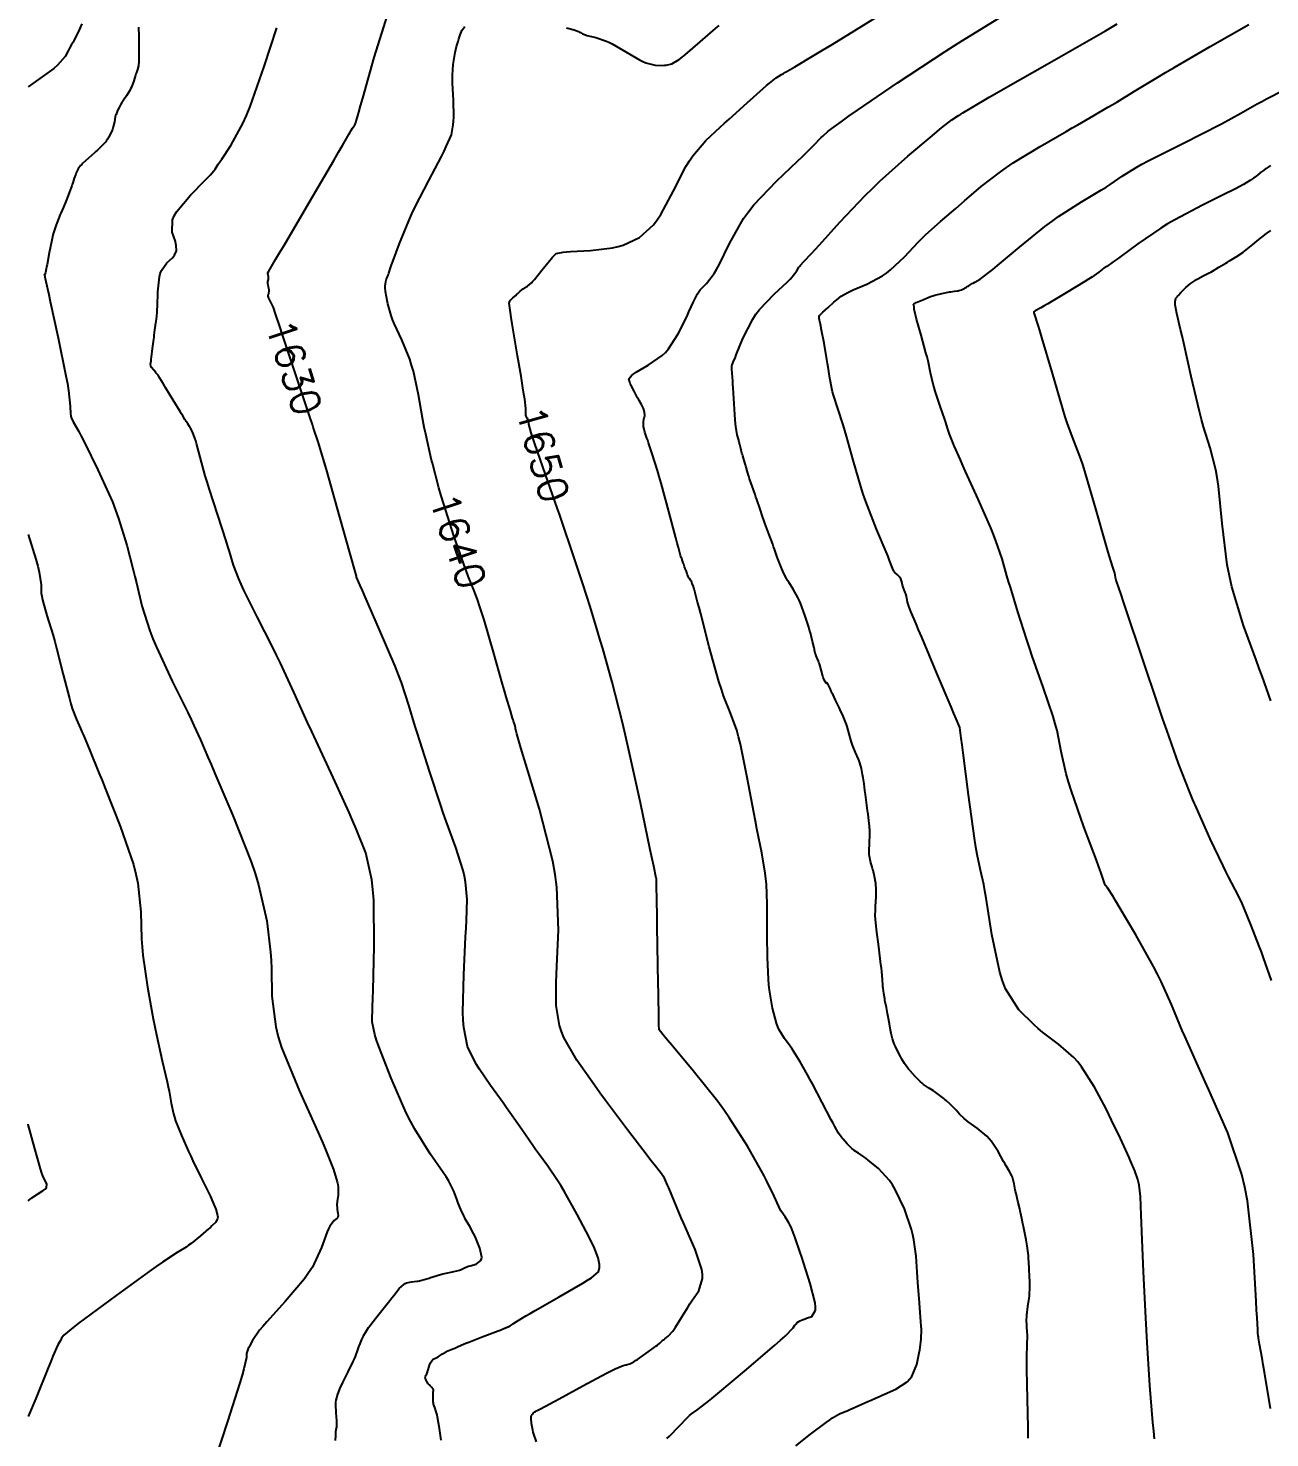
# Model space of a CAD drawing. Header units: metres. Extents: x 837477 to 838477, y 1189014 to 1191014.
# Drawn here: x 837476.5 to 837641.2, y 1190025.9 to 1190212.8 of the extents above; entities that cross this region are included whole.
import ezdxf

# ---------------------------------------------------------------- set-up
doc = ezdxf.new("R2010")
doc.units = ezdxf.units.M
doc.header["$LTSCALE"] = 0.3
doc.layers.add('COTAS 10', color=1, linetype='Continuous')
doc.styles.get("Standard").update_dxf_attribs({"font": 'simplex.shx'})

msp = doc.modelspace()

# ---------------------------------------------------------------- linework, layer by layer
at = {"layer": 'COTAS 10'}
for points, elevation in [([(837531.283, 1190025.632), (837531.048, 1190027.15), (837530.803, 1190028.653), (837530.737, 1190028.975), (837530.673, 1190029.257), (837530.448, 1190029.934), (837530.278, 1190030.402), (837530.248, 1190030.552), (837530.225, 1190030.71), (837530.205, 1190031.352), (837530.228, 1190031.921), (837530.233, 1190032.034), (837530.237, 1190032.126), (837530.245, 1190032.296), (837530.214, 1190032.372), (837530.193, 1190032.405), (837530.167, 1190032.444), (837530.028, 1190032.627), (837529.876, 1190032.802), (837529.842, 1190032.836), (837529.81, 1190032.863), (837529.723, 1190032.907), (837529.629, 1190032.986), (837529.593, 1190033.035), (837529.553, 1190033.096), (837529.37, 1190033.416), (837529.213, 1190033.76), (837529.188, 1190033.836), (837529.171, 1190033.903), (837529.178, 1190034.079), (837529.242, 1190034.207), (837529.261, 1190034.244), (837529.281, 1190034.283), (837529.357, 1190034.429), (837529.45, 1190034.648), (837529.48, 1190034.733), (837529.512, 1190034.827), (837529.644, 1190035.253), (837529.789, 1190035.688), (837529.829, 1190035.788), (837529.87, 1190035.879), (837530.017, 1190036.135), (837530.182, 1190036.31), (837530.234, 1190036.351), (837530.288, 1190036.388), (837530.507, 1190036.494), (837530.795, 1190036.63), (837530.893, 1190036.686), (837530.999, 1190036.75), (837531.45, 1190037.049), (837531.93, 1190037.355), (837532.056, 1190037.424), (837532.177, 1190037.487), (837532.588, 1190037.658), (837532.969, 1190037.795), (837533.071, 1190037.837), (837533.172, 1190037.879), (837533.527, 1190038.047), (837534.229, 1190038.349), (837534.549, 1190038.477), (837534.923, 1190038.625), (837536.729, 1190039.318), (837538.482, 1190039.986), (837538.823, 1190040.117), (837539.102, 1190040.226), (837539.586, 1190040.427), (837539.665, 1190040.472), (837539.689, 1190040.483), (837539.713, 1190040.492), (837539.807, 1190040.521), (837539.897, 1190040.547), (837539.919, 1190040.555), (837539.94, 1190040.564), (837540.005, 1190040.599), (837540.057, 1190040.626), (837540.068, 1190040.63), (837540.079, 1190040.632), (837540.111, 1190040.625), (837540.172, 1190040.638), (837540.201, 1190040.653), (837540.236, 1190040.672), (837540.408, 1190040.781), (837540.677, 1190040.962), (837540.773, 1190041.026), (837540.878, 1190041.097), (837541.338, 1190041.403), (837542.51, 1190042.106), (837543.065, 1190042.426), (837543.72, 1190042.801), (837546.916, 1190044.611), (837550.059, 1190046.442), (837550.679, 1190046.83), (837551.192, 1190047.166), (837552.141, 1190047.952), (837552.283, 1190048.511), (837552.286, 1190048.704), (837552.273, 1190048.915), (837552.097, 1190049.814), (837551.501, 1190051.308), (837551.224, 1190051.893), (837550.898, 1190052.552), (837549.318, 1190055.551), (837547.563, 1190058.653), (837547.128, 1190059.377), (837546.714, 1190060.042), (837545.404, 1190061.957), (837544.166, 1190063.631), (837543.798, 1190064.144), (837543.418, 1190064.68), (837541.957, 1190066.792), (837540.39, 1190069.062), (837539.944, 1190069.696), (837539.492, 1190070.333), (837537.818, 1190072.653), (837536.309, 1190074.866), (837535.962, 1190075.435), (837535.646, 1190075.986), (837534.76, 1190077.818), (837534.268, 1190080.315), (837534.199, 1190081.285), (837534.161, 1190082.376), (837534.266, 1190087.324), (837534.516, 1190092.347), (837534.569, 1190093.486), (837534.613, 1190094.515), (837534.713, 1190097.324), (837534.513, 1190099.65), (837534.369, 1190100.376), (837534.187, 1190101.137), (837533.208, 1190104.181), (837531.93, 1190107.707), (837531.559, 1190108.772), (837531.18, 1190109.875), (837529.752, 1190114.181), (837528.432, 1190118.317), (837528.122, 1190119.313), (837527.836, 1190120.245), (837527.005, 1190123.073), (837525.998, 1190126.07), (837525.601, 1190127.109), (837525.153, 1190128.238), (837523.11, 1190133.073), (837521.196, 1190137.44), (837520.831, 1190138.275), (837520.536, 1190138.948), (837520.065, 1190140.028), (837520.054, 1190140.063), (837520.051, 1190140.077), (837520.046, 1190140.094), (837520.028, 1190140.17), (837519.681, 1190141.426), (837519.471, 1190142.185), (837519.21, 1190143.123), (837517.856, 1190147.999), (837516.397, 1190153.185), (837516.071, 1190154.319), (837515.779, 1190155.323), (837515.005, 1190157.856), (837514.322, 1190159.916), (837514.208, 1190160.259), (837513.902, 1190161.18), (837513.558, 1190162.213), (837510.505, 1190171.374), (837510.191, 1190172.316), (837509.923, 1190173.124), (837509.323, 1190174.936), (837509.027, 1190175.774), (837508.95, 1190175.969), (837508.874, 1190176.148), (837508.618, 1190176.658), (837508.424, 1190177.003), (837508.388, 1190177.077), (837508.359, 1190177.143), (837508.317, 1190177.302), (837508.336, 1190177.423), (837508.346, 1190177.464), (837508.358, 1190177.509), (837508.418, 1190177.698), (837508.459, 1190177.947), (837508.459, 1190177.989), (837508.459, 1190178.03), (837508.454, 1190178.118), (837508.395, 1190178.487), (837508.323, 1190178.822), (837508.309, 1190178.89), (837508.298, 1190178.946), (837508.281, 1190179.058), (837508.294, 1190179.151), (837508.302, 1190179.195), (837508.312, 1190179.247), (837508.361, 1190179.501), (837508.394, 1190179.778), (837508.393, 1190179.844), (837508.388, 1190179.906), (837508.332, 1190180.092), (837508.293, 1190180.264), (837508.298, 1190180.317), (837508.311, 1190180.372), (837508.414, 1190180.592), (837509.324, 1190182.131), (837509.845, 1190183.018), (837510.483, 1190184.104), (837513.758, 1190189.692), (837517.027, 1190195.28), (837517.662, 1190196.366), (837518.178, 1190197.253), (837519.064, 1190198.791), (837519.208, 1190199.05), (837519.256, 1190199.13), (837519.308, 1190199.214), (837519.528, 1190199.546), (837519.73, 1190199.849), (837519.771, 1190199.914), (837519.806, 1190199.972), (837519.876, 1190200.112), (837519.906, 1190200.197), (837519.915, 1190200.219), (837519.923, 1190200.241), (837519.956, 1190200.317), (837520.352, 1190201.68), (837520.59, 1190202.514), (837520.883, 1190203.546), (837522.403, 1190208.92), (837524.148, 1190214.523)], 1630), ([(837578.303, 1190024.888), (837580.269, 1190026.416), (837582.338, 1190027.979), (837582.782, 1190028.296), (837583.171, 1190028.563), (837584.11, 1190029.113), (837584.848, 1190029.415), (837585.11, 1190029.527), (837585.396, 1190029.651), (837586.638, 1190030.199), (837587.831, 1190030.731), (837588.087, 1190030.845), (837588.311, 1190030.944), (837588.852, 1190031.18), (837589.467, 1190031.45), (837589.738, 1190031.571), (837590.052, 1190031.712), (837591.551, 1190032.385), (837593.064, 1190033.372), (837593.387, 1190033.71), (837593.668, 1190034.077), (837594.338, 1190035.634), (837594.674, 1190037.208), (837594.744, 1190037.586), (837594.805, 1190037.937), (837594.944, 1190038.995), (837594.953, 1190040.276), (837594.932, 1190040.77), (837594.9, 1190041.323), (837594.703, 1190043.82), (837594.473, 1190046.529), (837594.422, 1190047.216), (837594.376, 1190047.875), (837594.254, 1190050.027), (837593.964, 1190052.185), (837593.811, 1190052.848), (837593.627, 1190053.539), (837592.702, 1190056.273), (837591.486, 1190058.874), (837591.12, 1190059.483), (837590.74, 1190060.042), (837589.259, 1190061.658), (837587.896, 1190062.758), (837587.592, 1190062.993), (837587.318, 1190063.197), (837586.591, 1190063.683), (837586.049, 1190064.044), (837585.892, 1190064.169), (837585.731, 1190064.306), (837585.126, 1190064.894), (837584.568, 1190065.515), (837584.438, 1190065.673), (837584.318, 1190065.825), (837583.972, 1190066.324), (837583.472, 1190067.227), (837583.254, 1190067.633), (837583.003, 1190068.108), (837581.809, 1190070.388), (837580.496, 1190072.875), (837580.17, 1190073.481), (837579.859, 1190074.05), (837578.87, 1190075.803), (837578.013, 1190077.196), (837577.786, 1190077.538), (837577.563, 1190077.861), (837576.793, 1190078.87), (837576.101, 1190080.024), (837575.927, 1190080.439), (837575.76, 1190080.895), (837575.222, 1190082.885), (837574.819, 1190085.29), (837574.737, 1190086.007), (837574.669, 1190086.747), (837574.531, 1190089.603), (837574.494, 1190092.519), (837574.49, 1190093.297), (837574.488, 1190094.062), (837574.5, 1190096.717), (837574.41, 1190099.317), (837574.342, 1190100.047), (837574.257, 1190100.781), (837573.798, 1190103.471), (837573.149, 1190106.658), (837572.945, 1190107.706), (837572.731, 1190108.826), (837571.866, 1190113.471), (837570.957, 1190117.888), (837570.714, 1190118.865), (837570.475, 1190119.736), (837569.644, 1190121.991), (837568.722, 1190124.292), (837568.425, 1190125.191), (837568.11, 1190126.204), (837566.825, 1190130.811), (837565.686, 1190135.16), (837565.464, 1190136.01), (837565.282, 1190136.707), (837564.965, 1190137.947), (837564.894, 1190138.222), (837564.868, 1190138.311), (837564.84, 1190138.405), (837564.717, 1190138.791), (837564.574, 1190139.176), (837564.533, 1190139.269), (837564.492, 1190139.357), (837564.339, 1190139.628), (837564.198, 1190139.849), (837564.164, 1190139.906), (837564.132, 1190139.961), (837564.035, 1190140.144), (837563.954, 1190140.327), (837563.932, 1190140.381), (837563.91, 1190140.437), (837563.832, 1190140.654), (837563.743, 1190140.907), (837563.715, 1190140.986), (837563.685, 1190141.069), (837563.562, 1190141.399), (837563.435, 1190141.741), (837563.403, 1190141.831), (837563.371, 1190141.919), (837563.267, 1190142.219), (837563.171, 1190142.501), (837563.119, 1190142.655), (837563.025, 1190142.927), (837562.727, 1190143.982), (837562.572, 1190144.552), (837562.386, 1190145.242), (837561.453, 1190148.74), (837560.426, 1190152.517), (837560.181, 1190153.384), (837559.953, 1190154.173), (837559.271, 1190156.376), (837558.773, 1190157.852), (837558.661, 1190158.183), (837558.559, 1190158.48), (837558.286, 1190159.271), (837558.134, 1190159.82), (837558.11, 1190159.964), (837558.094, 1190160.105), (837558.097, 1190160.586), (837558.153, 1190160.972), (837558.17, 1190161.053), (837558.187, 1190161.123), (837558.251, 1190161.281), (837558.289, 1190161.426), (837558.289, 1190161.487), (837558.286, 1190161.558), (837558.235, 1190161.886), (837558.126, 1190162.28), (837558.085, 1190162.392), (837558.039, 1190162.504), (837557.836, 1190162.918), (837557.543, 1190163.444), (837557.441, 1190163.627), (837557.33, 1190163.827), (837556.853, 1190164.681), (837556.423, 1190165.521), (837556.341, 1190165.711), (837556.276, 1190165.882), (837556.175, 1190166.347), (837556.571, 1190166.829), (837556.819, 1190167.012), (837557.128, 1190167.216), (837558.741, 1190168.129), (837560.57, 1190169.405), (837561.015, 1190169.838), (837561.433, 1190170.306), (837562.718, 1190172.282), (837563.7, 1190174.273), (837563.926, 1190174.749), (837564.133, 1190175.194), (837564.716, 1190176.53), (837565.257, 1190177.591), (837565.437, 1190177.862), (837565.63, 1190178.123), (837566.438, 1190178.984), (837567.453, 1190180.28), (837567.776, 1190180.816), (837568.119, 1190181.429), (837569.509, 1190184.281), (837571.381, 1190187.587), (837572.027, 1190188.487), (837572.728, 1190189.379), (837575.719, 1190192.544), (837578.542, 1190195.192), (837579.135, 1190195.759), (837579.648, 1190196.254), (837580.822, 1190197.441), (837581.487, 1190198.143), (837581.679, 1190198.332), (837581.874, 1190198.52), (837582.606, 1190199.178), (837584.471, 1190200.548), (837585.381, 1190201.184), (837586.461, 1190201.931), (837591.783, 1190205.557), (837598.114, 1190209.738), (837599.831, 1190210.835), (837601.531, 1190211.906), (837607.539, 1190215.557)], 1660), ([(837483.615, 1190213.378), (837483.142, 1190212.277), (837482.668, 1190211.359), (837482.561, 1190211.159), (837482.465, 1190210.984), (837482.207, 1190210.547), (837481.971, 1190210.147), (837481.888, 1190209.995), (837481.799, 1190209.825), (837481.415, 1190209.06), (837480.391, 1190207.903), (837479.898, 1190207.486), (837479.314, 1190207.026), (837476.514, 1190205.061)], 1600), ([(837491.162, 1190212.931), (837491.161, 1190212.775), (837491.164, 1190211.957), (837491.17, 1190210.913), (837491.173, 1190210.615), (837491.176, 1190210.313), (837491.188, 1190209.19), (837491.173, 1190208.208), (837491.157, 1190207.995), (837491.137, 1190207.808), (837491.027, 1190207.343), (837490.861, 1190206.929), (837490.806, 1190206.773), (837490.748, 1190206.599), (837490.504, 1190205.823), (837490.195, 1190204.978), (837490.095, 1190204.761), (837489.989, 1190204.551), (837489.552, 1190203.853), (837489.148, 1190203.288), (837489.063, 1190203.162), (837488.988, 1190203.05), (837488.815, 1190202.753), (837488.687, 1190202.494), (837488.641, 1190202.404), (837488.591, 1190202.308), (837488.375, 1190201.894), (837488.159, 1190201.387), (837488.11, 1190201.23), (837488.065, 1190201.067), (837487.943, 1190200.42), (837487.804, 1190199.737), (837487.749, 1190199.551), (837487.687, 1190199.366), (837487.402, 1190198.711), (837487.031, 1190198.088), (837486.914, 1190197.924), (837486.791, 1190197.764), (837486.294, 1190197.215), (837485.692, 1190196.647), (837485.503, 1190196.475), (837485.305, 1190196.296), (837484.505, 1190195.595), (837483.769, 1190194.924), (837483.61, 1190194.763), (837483.471, 1190194.614), (837483.129, 1190194.166), (837482.921, 1190193.748), (837482.866, 1190193.618), (837482.813, 1190193.481), (837482.628, 1190192.935), (837482.425, 1190192.299), (837482.359, 1190192.105), (837482.289, 1190191.904), (837482.001, 1190191.115), (837481.683, 1190190.294), (837481.594, 1190190.073), (837481.504, 1190189.854), (837481.176, 1190189.086), (837480.831, 1190188.273), (837480.73, 1190188.027), (837480.627, 1190187.771), (837480.239, 1190186.768), (837479.848, 1190185.545), (837479.745, 1190185.15), (837479.643, 1190184.731), (837479.291, 1190183.015), (837479.009, 1190181.476), (837478.952, 1190181.168), (837478.904, 1190180.911), (837478.805, 1190180.412), (837478.766, 1190180.276), (837478.755, 1190180.248), (837478.745, 1190180.224), (837478.709, 1190180.173), (837478.682, 1190180.151), (837478.678, 1190180.145), (837478.675, 1190180.139), (837478.676, 1190180.118), (837478.68, 1190180.105), (837478.679, 1190180.103), (837478.677, 1190180.104), (837478.661, 1190180.114), (837478.649, 1190180.117), (837478.649, 1190180.113), (837478.651, 1190180.107), (837478.671, 1190180.068), (837478.696, 1190180.019), (837478.706, 1190179.995), (837478.716, 1190179.959), (837478.729, 1190179.887), (837478.735, 1190179.853), (837478.743, 1190179.813), (837478.781, 1190179.619), (837479.072, 1190178.269), (837479.239, 1190177.501), (837479.444, 1190176.561), (837480.495, 1190171.744), (837481.527, 1190166.746), (837481.719, 1190165.693), (837481.871, 1190164.783), (837482.082, 1190162.693), (837482.114, 1190161.672), (837482.153, 1190161.435), (837482.205, 1190161.22), (837482.499, 1190160.61), (837483.23, 1190159.347), (837483.556, 1190158.719), (837483.937, 1190157.972), (837485.759, 1190154.268), (837487.673, 1190150.003), (837488.111, 1190148.902), (837488.508, 1190147.835), (837489.612, 1190144.268), (837490.43, 1190141.005), (837490.648, 1190140.131), (837490.861, 1190139.268), (837491.599, 1190136.254), (837492.649, 1190132.936), (837493.06, 1190131.882), (837493.522, 1190130.768), (837495.622, 1190126.254), (837497.679, 1190122.079), (837498.115, 1190121.178), (837498.492, 1190120.388), (837499.367, 1190118.457), (837500.328, 1190116.189), (837500.758, 1190115.186), (837501.26, 1190114.02), (837503.666, 1190108.457), (837506.1, 1190102.284), (837506.619, 1190100.733), (837507.07, 1190099.252), (837508.143, 1190094.476), (837508.634, 1190090.311), (837508.72, 1190089.215), (837508.783, 1190088.143), (837508.831, 1190084.476), (837509.33, 1190080.413), (837509.679, 1190079.09), (837510.119, 1190077.683), (837512.469, 1190071.885), (837514.958, 1190066.426), (837515.486, 1190065.23), (837515.944, 1190064.173), (837517.017, 1190061.495), (837517.482, 1190059.889), (837517.557, 1190059.506), (837517.609, 1190059.151), (837517.604, 1190058.093), (837517.489, 1190057.283), (837517.472, 1190057.085), (837517.462, 1190056.898), (837517.478, 1190056.317), (837517.539, 1190055.869), (837517.556, 1190055.767), (837517.573, 1190055.673), (837517.638, 1190055.414), (837517.593, 1190055.191), (837517.54, 1190055.121), (837517.471, 1190055.046), (837517.076, 1190054.746), (837516.513, 1190053.999), (837516.337, 1190053.643), (837516.152, 1190053.222), (837515.413, 1190051.163), (837514.193, 1190048.555), (837513.705, 1190047.788), (837513.152, 1190047.002), (837510.611, 1190043.998), (837508.137, 1190041.303), (837507.625, 1190040.711), (837507.189, 1190040.186), (837506.24, 1190038.845), (837505.854, 1190038.073), (837505.773, 1190037.905), (837505.702, 1190037.758), (837505.54, 1190037.395), (837505.476, 1190037.132), (837505.467, 1190037.048), (837505.462, 1190036.96), (837505.477, 1190036.601), (837505.111, 1190035.063), (837504.867, 1190034.231), (837504.56, 1190033.224), (837502.934, 1190028.12), (837501.3, 1190023.086)], 1610), ([(837517.257, 1190025.566), (837517.295, 1190026.261), (837517.326, 1190026.795), (837517.339, 1190026.918), (837517.354, 1190027.029), (837517.421, 1190027.341), (837517.458, 1190027.777), (837517.455, 1190027.966), (837517.445, 1190028.185), (837517.357, 1190029.227), (837517.31, 1190030.364), (837517.326, 1190030.645), (837517.354, 1190030.91), (837517.558, 1190031.743), (837517.942, 1190032.64), (837518.083, 1190032.946), (837518.24, 1190033.276), (837518.932, 1190034.676), (837519.614, 1190036.074), (837519.763, 1190036.404), (837519.896, 1190036.707), (837520.237, 1190037.595), (837520.455, 1190038.246), (837520.512, 1190038.4), (837520.567, 1190038.544), (837520.751, 1190038.968), (837520.929, 1190039.325), (837520.98, 1190039.426), (837521.032, 1190039.529), (837521.226, 1190039.905), (837521.656, 1190040.552), (837521.857, 1190040.825), (837522.094, 1190041.138), (837523.245, 1190042.606), (837524.466, 1190044.137), (837524.747, 1190044.49), (837525.003, 1190044.811), (837525.722, 1190045.715), (837526.308, 1190046.283), (837526.481, 1190046.393), (837526.658, 1190046.482), (837527.335, 1190046.633), (837528.026, 1190046.685), (837528.211, 1190046.712), (837528.394, 1190046.745), (837529.034, 1190046.91), (837529.677, 1190047.117), (837529.862, 1190047.176), (837530.049, 1190047.236), (837530.752, 1190047.459), (837531.499, 1190047.673), (837531.714, 1190047.728), (837531.934, 1190047.78), (837532.76, 1190047.952), (837533.512, 1190048.12), (837533.686, 1190048.169), (837533.844, 1190048.22), (837534.29, 1190048.417), (837534.748, 1190048.628), (837534.914, 1190048.688), (837535.098, 1190048.749), (837535.902, 1190048.977), (837536.536, 1190049.443), (837536.612, 1190049.654), (837536.645, 1190049.901), (837536.405, 1190051.088), (837535.877, 1190052.402), (837535.729, 1190052.728), (837535.579, 1190053.037), (837535.033, 1190054.019), (837534.523, 1190054.885), (837534.397, 1190055.121), (837534.277, 1190055.355), (837533.895, 1190056.19), (837533.545, 1190057.065), (837533.445, 1190057.325), (837533.342, 1190057.593), (837532.959, 1190058.622), (837532.239, 1190060.041), (837531.924, 1190060.555), (837531.559, 1190061.12), (837529.825, 1190063.596), (837527.773, 1190066.843), (837527.209, 1190067.895), (837526.646, 1190069.012), (837524.625, 1190073.596), (837523.017, 1190077.796), (837522.714, 1190078.67), (837522.473, 1190079.42), (837522.114, 1190081.085), (837522.183, 1190083.136), (837522.211, 1190084.128), (837522.243, 1190085.304), (837522.388, 1190091.085), (837522.325, 1190097.232), (837522.225, 1190098.638), (837522.09, 1190099.917), (837521.302, 1190103.468), (837520.014, 1190106.654), (837519.562, 1190107.703), (837519.07, 1190108.823), (837516.947, 1190113.468), (837514.694, 1190118.318), (837514.119, 1190119.566), (837513.566, 1190120.774), (837511.743, 1190124.796), (837509.974, 1190128.615), (837509.455, 1190129.694), (837508.923, 1190130.783), (837506.893, 1190134.796), (837505.123, 1190138.325), (837504.755, 1190139.109), (837504.439, 1190139.809), (837503.738, 1190141.641), (837503.199, 1190143.437), (837502.985, 1190144.115), (837502.744, 1190144.872), (837501.641, 1190148.257), (837500.503, 1190151.805), (837500.24, 1190152.665), (837499.999, 1190153.47), (837499.318, 1190155.935), (837498.838, 1190157.741), (837498.724, 1190158.131), (837498.619, 1190158.475), (837498.306, 1190159.318), (837498.054, 1190159.804), (837497.986, 1190159.921), (837497.919, 1190160.03), (837497.687, 1190160.365), (837497.489, 1190160.625), (837497.444, 1190160.688), (837497.404, 1190160.748), (837497.295, 1190160.93), (837497.009, 1190161.42), (837496.857, 1190161.674), (837496.673, 1190161.979), (837495.745, 1190163.507), (837494.785, 1190165.084), (837494.58, 1190165.42), (837494.402, 1190165.712), (837493.981, 1190166.402), (837493.777, 1190166.733), (837493.736, 1190166.799), (837493.702, 1190166.853), (837493.634, 1190166.953), (837493.547, 1190167.048), (837493.501, 1190167.098), (837493.445, 1190167.159), (837493.16, 1190167.468), (837492.885, 1190167.819), (837492.835, 1190167.907), (837492.795, 1190167.991), (837492.745, 1190168.259), (837492.799, 1190168.727), (837492.826, 1190168.936), (837492.857, 1190169.18), (837493.009, 1190170.35), (837493.17, 1190171.582), (837493.206, 1190171.865), (837493.238, 1190172.123), (837493.324, 1190172.845), (837493.393, 1190173.4), (837493.414, 1190173.553), (837493.436, 1190173.705), (837493.523, 1190174.251), (837493.607, 1190175.135), (837493.627, 1190175.501), (837493.646, 1190175.919), (837493.702, 1190177.863), (837493.917, 1190179.842), (837494.035, 1190180.281), (837494.179, 1190180.674), (837494.913, 1190181.7), (837495.654, 1190182.38), (837495.804, 1190182.555), (837495.929, 1190182.724), (837496.179, 1190183.285), (837496.149, 1190183.986), (837496.097, 1190184.243), (837496.027, 1190184.527), (837495.619, 1190185.782), (837495.665, 1190187.402), (837495.881, 1190187.917), (837496.185, 1190188.461), (837498.018, 1190190.666), (837499.987, 1190192.649), (837500.377, 1190193.053), (837500.699, 1190193.395), (837501.302, 1190194.105), (837501.723, 1190194.77), (837501.931, 1190195.082), (837502.178, 1190195.451), (837503.402, 1190197.245), (837504.978, 1190200.165), (837505.448, 1190201.242), (837505.932, 1190202.437), (837507.801, 1190207.725), (837509.476, 1190212.876)], 1620), ([(837543.915, 1190025.398), (837543.555, 1190026.437), (837543.479, 1190026.704), (837543.413, 1190026.963), (837543.262, 1190027.827), (837543.208, 1190028.489), (837543.204, 1190028.622), (837543.205, 1190028.732), (837543.245, 1190028.945), (837543.324, 1190029.026), (837543.348, 1190029.053), (837543.374, 1190029.082), (837543.477, 1190029.199), (837543.691, 1190029.369), (837543.787, 1190029.43), (837543.899, 1190029.496), (837544.433, 1190029.788), (837545.687, 1190030.458), (837546.252, 1190030.763), (837546.911, 1190031.119), (837550.078, 1190032.84), (837553.194, 1190034.506), (837553.821, 1190034.828), (837554.345, 1190035.091), (837555.389, 1190035.537), (837555.758, 1190035.603), (837555.857, 1190035.625), (837555.956, 1190035.649), (837556.301, 1190035.751), (837556.834, 1190036.029), (837557.051, 1190036.165), (837557.297, 1190036.325), (837558.435, 1190037.113), (837559.537, 1190037.911), (837559.76, 1190038.078), (837559.947, 1190038.22), (837560.328, 1190038.537), (837560.46, 1190038.674), (837560.491, 1190038.704), (837560.519, 1190038.729), (837560.601, 1190038.789), (837560.76, 1190038.907), (837560.837, 1190038.968), (837560.927, 1190039.043), (837561.373, 1190039.417), (837561.973, 1190040.072), (837562.16, 1190040.323), (837562.357, 1190040.605), (837563.146, 1190041.876), (837564.013, 1190043.315), (837564.26, 1190043.703), (837564.509, 1190044.085), (837565.43, 1190045.429), (837565.925, 1190047.069), (837565.906, 1190047.638), (837565.818, 1190048.257), (837564.936, 1190050.91), (837563.705, 1190053.711), (837563.397, 1190054.424), (837563.104, 1190055.109), (837562.163, 1190057.357), (837561.45, 1190059.074), (837561.301, 1190059.425), (837561.173, 1190059.721), (837560.881, 1190060.341), (837560.704, 1190060.618), (837560.647, 1190060.699), (837560.587, 1190060.781), (837560.341, 1190061.09), (837559.513, 1190062.151), (837559.085, 1190062.708), (837558.572, 1190063.379), (837556.001, 1190066.749), (837553.065, 1190070.67), (837552.322, 1190071.688), (837551.608, 1190072.677), (837549.282, 1190076.001), (837547.561, 1190079.015), (837547.229, 1190079.807), (837546.96, 1190080.582), (837546.51, 1190083.229), (837546.534, 1190086.3), (837546.564, 1190087.343), (837546.605, 1190088.469), (837546.833, 1190093.229), (837546.629, 1190098.916), (837546.395, 1190100.626), (837546.085, 1190102.396), (837544.328, 1190109.277), (837542.49, 1190115.23), (837542.129, 1190116.415), (837541.833, 1190117.399), (837541.295, 1190119.277), (837541.181, 1190119.801), (837541.151, 1190119.931), (837541.122, 1190120.055), (837541.021, 1190120.449), (837540.875, 1190120.948), (837540.816, 1190121.138), (837540.75, 1190121.351), (837540.449, 1190122.308), (837539.893, 1190124.171), (837539.667, 1190124.955), (837539.41, 1190125.856), (837538.219, 1190130.078), (837536.978, 1190134.357), (837536.689, 1190135.294), (837536.423, 1190136.122), (837536.072, 1190137.087), (837535.658, 1190138.219), (837534.875, 1190140.189), (837534.597, 1190140.938), (837534.292, 1190141.776), (837532.973, 1190145.534), (837531.61, 1190149.704), (837531.278, 1190150.801), (837530.966, 1190151.873), (837530.11, 1190155.127), (837530.002, 1190155.534), (837529.225, 1190158.995), (837529.031, 1190159.94), (837528.846, 1190160.879), (837528.25, 1190164.224), (837527.586, 1190167.351), (837527.356, 1190168.152), (837527.107, 1190168.926), (837526.045, 1190171.489), (837525.036, 1190173.669), (837524.82, 1190174.202), (837524.632, 1190174.704), (837524.184, 1190176.262), (837523.971, 1190177.419), (837523.931, 1190177.668), (837523.899, 1190177.887), (837523.854, 1190178.421), (837523.87, 1190178.742), (837523.877, 1190178.826), (837523.886, 1190178.908), (837523.926, 1190179.188), (837523.988, 1190179.45), (837524.009, 1190179.52), (837524.033, 1190179.589), (837524.137, 1190179.832), (837524.239, 1190180.056), (837524.261, 1190180.114), (837524.281, 1190180.169), (837524.333, 1190180.353), (837524.569, 1190181.054), (837524.705, 1190181.436), (837524.873, 1190181.9), (837525.732, 1190184.252), (837526.975, 1190187.293), (837527.384, 1190188.191), (837527.821, 1190189.113), (837529.634, 1190192.643), (837531.309, 1190195.812), (837531.658, 1190196.505), (837531.959, 1190197.12), (837532.633, 1190198.676), (837532.886, 1190200.011), (837532.922, 1190200.485), (837532.943, 1190201.006), (837532.891, 1190203.266), (837532.799, 1190205.548), (837532.793, 1190206.082), (837532.796, 1190206.575), (837532.879, 1190208.001), (837533.033, 1190209.068), (837533.081, 1190209.334), (837533.131, 1190209.587), (837533.328, 1190210.395), (837533.525, 1190211.073), (837533.574, 1190211.243), (837533.621, 1190211.406), (837533.772, 1190211.934), (837533.949, 1190212.392), (837534.014, 1190212.511), (837534.084, 1190212.627), (837534.394, 1190213.018)], 1640), ([(837561.193, 1190025.839), (837561.542, 1190026.162), (837562.809, 1190027.455), (837563.944, 1190028.632), (837564.209, 1190028.883), (837564.453, 1190029.101), (837565.158, 1190029.615), (837566.517, 1190030.624), (837567.174, 1190031.154), (837567.953, 1190031.792), (837571.777, 1190035), (837575.536, 1190038.227), (837576.273, 1190038.877), (837576.878, 1190039.422), (837577.968, 1190040.508), (837578.19, 1190040.859), (837578.248, 1190040.94), (837578.306, 1190041.013), (837578.502, 1190041.216), (837578.701, 1190041.36), (837578.76, 1190041.396), (837578.82, 1190041.43), (837579.053, 1190041.537), (837579.412, 1190041.67), (837579.552, 1190041.721), (837579.709, 1190041.776), (837580.425, 1190042.026), (837580.899, 1190042.868), (837580.904, 1190043.297), (837580.855, 1190043.81), (837580.22, 1190046.373), (837579.311, 1190049.198), (837579.089, 1190049.876), (837578.879, 1190050.51), (837578.226, 1190052.427), (837577.671, 1190053.846), (837577.523, 1190054.166), (837577.377, 1190054.454), (837576.869, 1190055.231), (837576.346, 1190055.999), (837576.19, 1190056.282), (837576.03, 1190056.595), (837575.412, 1190057.979), (837574.479, 1190059.958), (837574.12, 1190060.646), (837573.717, 1190061.395), (837571.898, 1190064.606), (837569.513, 1190068.333), (837568.753, 1190069.408), (837567.95, 1190070.502), (837564.692, 1190074.606), (837561.844, 1190078.008), (837561.301, 1190078.659), (837560.863, 1190079.184), (837560.166, 1190080.031), (837560.149, 1190080.749), (837560.141, 1190081.193), (837560.13, 1190081.743), (837560.079, 1190084.615), (837560.016, 1190088.299), (837559.998, 1190089.361), (837559.98, 1190090.442), (837559.913, 1190094.496), (837559.859, 1190097.867), (837559.849, 1190098.515), (837559.841, 1190099.041), (837559.831, 1190099.913), (837559.828, 1190099.986), (837559.825, 1190100.008), (837559.821, 1190100.031), (837559.799, 1190100.119), (837559.459, 1190101.709), (837559.254, 1190102.679), (837559.002, 1190103.878), (837557.694, 1190110.119), (837556.134, 1190117.282), (837555.723, 1190119.062), (837555.321, 1190120.754), (837553.944, 1190126.131), (837552.695, 1190130.585), (837552.374, 1190131.696), (837552.063, 1190132.754), (837551.03, 1190136.131), (837550.065, 1190139.13), (837549.797, 1190139.949), (837549.53, 1190140.764), (837548.565, 1190143.666), (837547.446, 1190146.946), (837547.082, 1190147.999), (837546.951, 1190148.376), (837546.694, 1190149.114), (837545.099, 1190153.666), (837543.698, 1190157.705), (837543.434, 1190158.498), (837543.222, 1190159.149), (837542.904, 1190160.326), (837542.904, 1190160.571), (837542.894, 1190160.636), (837542.88, 1190160.699), (837542.789, 1190160.913), (837542.682, 1190161.107), (837542.657, 1190161.156), (837542.633, 1190161.203), (837542.565, 1190161.36), (837542.519, 1190161.51), (837542.51, 1190161.554), (837542.502, 1190161.599), (837542.489, 1190161.77), (837542.49, 1190161.97), (837542.492, 1190162.034), (837542.495, 1190162.101), (837542.513, 1190162.375), (837542.358, 1190163.631), (837542.253, 1190164.318), (837542.12, 1190165.153), (837541.866, 1190166.682), (837541.414, 1190169.392), (837540.705, 1190173.623), (837540.57, 1190174.451), (837540.462, 1190175.132), (837540.293, 1190176.35), (837540.372, 1190176.613), (837540.42, 1190176.691), (837540.479, 1190176.77), (837540.786, 1190177.075), (837541.167, 1190177.399), (837541.272, 1190177.491), (837541.377, 1190177.585), (837541.756, 1190177.93), (837542.134, 1190178.248), (837542.238, 1190178.324), (837542.342, 1190178.395), (837542.715, 1190178.609), (837543.236, 1190179.044), (837543.434, 1190179.256), (837543.654, 1190179.506), (837544.642, 1190180.737), (837545.624, 1190181.977), (837545.84, 1190182.233), (837546.033, 1190182.451), (837546.532, 1190182.924), (837547.434, 1190183.127), (837547.882, 1190183.175), (837548.415, 1190183.22), (837551.057, 1190183.353), (837554.003, 1190183.683), (837554.729, 1190183.852), (837555.416, 1190184.054), (837557.572, 1190185.065), (837559.42, 1190186.76), (837559.912, 1190187.394), (837560.396, 1190188.1), (837562.077, 1190191.241), (837563.727, 1190194.46), (837564.192, 1190195.215), (837564.661, 1190195.909), (837566.385, 1190197.923), (837568.284, 1190199.679), (837568.863, 1190200.211), (837569.465, 1190200.763), (837571.834, 1190202.922), (837573.962, 1190204.824), (837574.412, 1190205.214), (837574.803, 1190205.545), (837575.713, 1190206.247), (837576.409, 1190206.662), (837576.663, 1190206.812), (837576.945, 1190206.977), (837578.188, 1190207.7), (837580.732, 1190209.224), (837581.834, 1190209.894), (837583.109, 1190210.672), (837589.149, 1190214.375)], 1650), ([(837547.903, 1190212.879), (837548.917, 1190212.62), (837549.492, 1190212.367), (837549.62, 1190212.306), (837549.734, 1190212.25), (837550.033, 1190212.077), (837550.427, 1190211.913), (837550.601, 1190211.861), (837550.804, 1190211.806), (837551.769, 1190211.585), (837553.084, 1190211.144), (837553.506, 1190210.951), (837553.954, 1190210.727), (837555.781, 1190209.66), (837557.587, 1190208.621), (837558.022, 1190208.414), (837558.427, 1190208.243), (837559.655, 1190207.914), (837560.627, 1190207.88), (837560.872, 1190207.893), (837561.105, 1190207.917), (837561.86, 1190208.087), (837562.852, 1190208.677), (837563.235, 1190208.965), (837563.664, 1190209.308), (837565.607, 1190210.996), (837567.652, 1190212.783), (837568.146, 1190213.187)], 1640), ([(837609.127, 1190025.871), (837609.113, 1190026.518), (837609.097, 1190027.287), (837609.016, 1190031.086), (837608.949, 1190034.997), (837608.942, 1190035.835), (837608.939, 1190036.568), (837608.969, 1190038.334), (837609.001, 1190039.359), (837609, 1190039.625), (837608.994, 1190039.883), (837608.935, 1190040.753), (837608.905, 1190041.651), (837608.917, 1190041.927), (837608.938, 1190042.215), (837609.086, 1190043.355), (837609.25, 1190044.464), (837609.281, 1190044.732), (837609.305, 1190044.984), (837609.339, 1190045.755), (837609.321, 1190046.571), (837609.312, 1190046.852), (837609.302, 1190047.157), (837609.253, 1190048.454), (837609.176, 1190049.788), (837609.148, 1190050.115), (837609.118, 1190050.425), (837608.983, 1190051.389), (837608.833, 1190052.195), (837608.793, 1190052.404), (837608.753, 1190052.607), (837608.612, 1190053.288), (837608.474, 1190053.943), (837608.436, 1190054.13), (837608.398, 1190054.318), (837608.261, 1190055.017), (837608.099, 1190055.802), (837608.044, 1190056.046), (837607.986, 1190056.3), (837607.742, 1190057.311), (837607.501, 1190058.323), (837607.445, 1190058.577), (837607.394, 1190058.821), (837607.247, 1190059.608), (837607.081, 1190060.297), (837607.018, 1190060.478), (837606.947, 1190060.655), (837606.628, 1190061.26), (837606.176, 1190062.013), (837606.022, 1190062.283), (837605.855, 1190062.58), (837605.145, 1190063.873), (837604.234, 1190065.241), (837603.94, 1190065.585), (837603.628, 1190065.914), (837602.348, 1190066.973), (837601.139, 1190067.847), (837600.871, 1190068.058), (837600.633, 1190068.256), (837600.015, 1190068.858), (837599.563, 1190069.373), (837599.429, 1190069.514), (837599.292, 1190069.656), (837598.767, 1190070.165), (837598.225, 1190070.652), (837598.077, 1190070.779), (837597.93, 1190070.903), (837597.407, 1190071.323), (837596.862, 1190071.719), (837596.701, 1190071.828), (837596.536, 1190071.936), (837595.903, 1190072.324), (837595.226, 1190072.788), (837595.033, 1190072.944), (837594.838, 1190073.113), (837594.111, 1190073.823), (837593.446, 1190074.567), (837593.289, 1190074.757), (837593.144, 1190074.94), (837592.72, 1190075.543), (837592.372, 1190076.127), (837592.275, 1190076.298), (837592.178, 1190076.473), (837591.825, 1190077.135), (837591.502, 1190077.814), (837591.424, 1190077.998), (837591.351, 1190078.181), (837591.129, 1190078.83), (837590.949, 1190079.527), (837590.902, 1190079.74), (837590.857, 1190079.962), (837590.706, 1190080.838), (837590.561, 1190081.734), (837590.519, 1190081.97), (837590.476, 1190082.199), (837590.317, 1190082.982), (837590.164, 1190083.721), (837590.126, 1190083.924), (837590.089, 1190084.125), (837589.97, 1190084.844), (837589.878, 1190085.556), (837589.858, 1190085.753), (837589.841, 1190085.95), (837589.798, 1190086.659), (837589.703, 1190087.759), (837589.654, 1190088.202), (837589.593, 1190088.705), (837589.291, 1190091.023), (837588.998, 1190093.311), (837588.943, 1190093.796), (837588.9, 1190094.216), (837588.84, 1190095.195), (837588.865, 1190095.905), (837588.875, 1190096.156), (837588.886, 1190096.429), (837588.939, 1190097.612), (837588.948, 1190098.847), (837588.931, 1190099.154), (837588.906, 1190099.445), (837588.748, 1190100.368), (837588.538, 1190101.172), (837588.481, 1190101.388), (837588.424, 1190101.601), (837588.22, 1190102.345), (837588.068, 1190103.034), (837588.042, 1190103.212), (837588.025, 1190103.385), (837588.024, 1190103.963), (837588.065, 1190104.565), (837588.075, 1190104.753), (837588.083, 1190104.949), (837588.107, 1190105.735), (837588.101, 1190106.563), (837588.09, 1190106.786), (837588.076, 1190107.006), (837587.994, 1190107.778), (837587.88, 1190108.6), (837587.845, 1190108.852), (837587.809, 1190109.114), (837587.667, 1190110.15), (837587.527, 1190111.201), (837587.492, 1190111.473), (837587.459, 1190111.737), (837587.352, 1190112.621), (837587.24, 1190113.438), (837587.203, 1190113.659), (837587.164, 1190113.878), (837587.001, 1190114.65), (837586.774, 1190115.442), (837586.694, 1190115.672), (837586.606, 1190115.908), (837586.228, 1190116.801), (837585.839, 1190117.742), (837585.744, 1190118.007), (837585.655, 1190118.274), (837585.382, 1190119.258), (837585.115, 1190120.226), (837585.03, 1190120.483), (837584.941, 1190120.736), (837584.579, 1190121.611), (837584.185, 1190122.453), (837584.075, 1190122.685), (837583.964, 1190122.916), (837583.563, 1190123.747), (837583.233, 1190124.427), (837583.167, 1190124.564), (837583.112, 1190124.678), (837583.006, 1190124.904), (837582.943, 1190125.052), (837582.914, 1190125.118), (837582.882, 1190125.195), (837582.725, 1190125.559), (837582.568, 1190125.887), (837582.535, 1190125.941), (837582.507, 1190125.978), (837582.443, 1190125.979), (837582.382, 1190125.947), (837582.355, 1190125.964), (837582.324, 1190125.993), (837582.178, 1190126.189), (837581.99, 1190126.59), (837581.934, 1190126.748), (837581.876, 1190126.926), (837581.648, 1190127.738), (837581.426, 1190128.554), (837581.371, 1190128.735), (837581.318, 1190128.896), (837581.151, 1190129.314), (837581.019, 1190129.591), (837580.989, 1190129.663), (837580.961, 1190129.732), (837580.885, 1190129.966), (837580.795, 1190130.338), (837580.759, 1190130.494), (837580.718, 1190130.673), (837580.527, 1190131.513), (837580.235, 1190132.65), (837580.129, 1190133.017), (837580.013, 1190133.407), (837579.504, 1190135.002), (837578.912, 1190136.592), (837578.744, 1190136.979), (837578.574, 1190137.342), (837577.942, 1190138.461), (837577.357, 1190139.376), (837577.216, 1190139.612), (837577.084, 1190139.84), (837576.685, 1190140.597), (837576.348, 1190141.35), (837576.257, 1190141.575), (837576.166, 1190141.807), (837575.843, 1190142.704), (837575.478, 1190143.75), (837575.361, 1190144.077), (837575.236, 1190144.419), (837574.728, 1190145.785), (837574.204, 1190147.199), (837574.069, 1190147.571), (837573.939, 1190147.934), (837573.509, 1190149.173), (837573.112, 1190150.342), (837573.003, 1190150.661), (837572.895, 1190150.978), (837572.507, 1190152.103), (837572.173, 1190153.089), (837572.099, 1190153.318), (837572.032, 1190153.527), (837571.856, 1190154.125), (837571.717, 1190154.623), (837571.673, 1190154.771), (837571.628, 1190154.922), (837571.448, 1190155.501), (837571.261, 1190156.114), (837571.211, 1190156.287), (837571.163, 1190156.461), (837570.996, 1190157.101), (837570.867, 1190157.626), (837570.842, 1190157.727), (837570.822, 1190157.81), (837570.788, 1190157.951), (837570.749, 1190158.109), (837570.725, 1190158.203), (837570.696, 1190158.318), (837570.544, 1190158.915), (837570.364, 1190159.994), (837570.317, 1190160.414), (837570.272, 1190160.886), (837570.117, 1190163.027), (837569.988, 1190165.156), (837569.959, 1190165.62), (837569.932, 1190166.031), (837569.859, 1190167.062), (837569.819, 1190167.62), (837569.812, 1190167.733), (837569.808, 1190167.827), (837569.811, 1190168.017), (837569.829, 1190168.085), (837569.835, 1190168.103), (837569.841, 1190168.12), (837569.867, 1190168.178), (837570.103, 1190168.75), (837570.241, 1190169.091), (837570.412, 1190169.512), (837571.294, 1190171.691), (837572.589, 1190174.232), (837573.02, 1190174.881), (837573.483, 1190175.506), (837575.417, 1190177.566), (837577.183, 1190179.197), (837577.539, 1190179.551), (837577.838, 1190179.863), (837578.438, 1190180.638), (837578.716, 1190181.13), (837578.812, 1190181.264), (837578.917, 1190181.397), (837579.362, 1190181.868), (837580.401, 1190182.95), (837580.878, 1190183.468), (837581.439, 1190184.08), (837584.151, 1190187.08), (837587.51, 1190190.625), (837588.478, 1190191.581), (837589.462, 1190192.526), (837593.155, 1190195.849), (837596.364, 1190198.567), (837597.043, 1190199.131), (837597.632, 1190199.613), (837599.004, 1190200.674), (837599.883, 1190201.247), (837600.161, 1190201.421), (837600.455, 1190201.602), (837601.641, 1190202.315), (837603.956, 1190203.651), (837604.961, 1190204.226), (837606.125, 1190204.889), (837611.641, 1190208.025), (837617.806, 1190211.566), (837619.378, 1190212.486), (837620.892, 1190213.379)], 1670), ([(837625.866, 1190025.788), (837625.757, 1190026.823), (837625.648, 1190027.957), (837625.247, 1190032.882), (837624.873, 1190038.584), (837624.781, 1190040.207), (837624.693, 1190041.851), (837624.417, 1190047.948), (837624.202, 1190053.268), (837624.154, 1190054.421), (837624.109, 1190055.436), (837623.987, 1190057.948), (837623.822, 1190059.446), (837623.75, 1190059.822), (837623.668, 1190060.182), (837623.276, 1190061.341), (837622.697, 1190062.637), (837622.496, 1190063.083), (837622.277, 1190063.566), (837621.341, 1190065.625), (837620.178, 1190068.068), (837619.816, 1190068.794), (837619.436, 1190069.541), (837617.922, 1190072.416), (837616.196, 1190075.127), (837615.683, 1190075.77), (837615.155, 1190076.367), (837613.124, 1190078.133), (837611.024, 1190079.719), (837610.453, 1190080.202), (837609.886, 1190080.703), (837607.876, 1190082.674), (837606.121, 1190085.481), (837605.715, 1190086.51), (837605.343, 1190087.649), (837604.287, 1190092.674), (837603.552, 1190097.468), (837603.382, 1190098.461), (837603.226, 1190099.31), (837602.785, 1190101.171), (837602.332, 1190103.263), (837602.169, 1190104.257), (837601.989, 1190105.431), (837601.204, 1190111.171), (837600.482, 1190116.746), (837600.342, 1190117.815), (837600.228, 1190118.679), (837600.033, 1190120.089), (837599.546, 1190121.255), (837599.248, 1190121.965), (837598.88, 1190122.843), (837596.96, 1190127.413), (837594.99, 1190132.097), (837594.59, 1190133.046), (837594.253, 1190133.845), (837593.563, 1190135.476), (837593.324, 1190136.06), (837593.272, 1190136.199), (837593.227, 1190136.329), (837593.116, 1190136.715), (837593.049, 1190137.034), (837593.015, 1190137.208), (837592.959, 1190137.519), (837592.883, 1190137.835), (837592.853, 1190137.925), (837592.82, 1190138.017), (837592.672, 1190138.358), (837592.517, 1190138.73), (837592.481, 1190138.841), (837592.448, 1190138.956), (837592.35, 1190139.402), (837592.213, 1190139.832), (837592.154, 1190139.938), (837592.087, 1190140.038), (837591.769, 1190140.351), (837591.444, 1190140.649), (837591.372, 1190140.741), (837591.308, 1190140.836), (837591.141, 1190141.209), (837590.744, 1190142.25), (837590.536, 1190142.765), (837590.284, 1190143.378), (837589.017, 1190146.416), (837587.596, 1190150.056), (837587.247, 1190151.05), (837586.917, 1190152.038), (837585.885, 1190155.557), (837585.024, 1190158.726), (837584.802, 1190159.493), (837584.587, 1190160.213), (837583.868, 1190162.416), (837583.297, 1190164.181), (837583.175, 1190164.626), (837583.068, 1190165.051), (837582.812, 1190166.426), (837582.599, 1190167.894), (837582.52, 1190168.378), (837582.432, 1190168.895), (837582.043, 1190171.045), (837581.673, 1190172.991), (837581.598, 1190173.381), (837581.535, 1190173.706), (837581.405, 1190174.341), (837581.377, 1190174.529), (837581.377, 1190174.571), (837581.381, 1190174.61), (837581.425, 1190174.717), (837581.642, 1190174.933), (837581.755, 1190175.041), (837581.89, 1190175.169), (837582.572, 1190175.805), (837583.348, 1190176.501), (837583.543, 1190176.667), (837583.729, 1190176.822), (837584.332, 1190177.283), (837585.186, 1190177.764), (837585.531, 1190177.93), (837585.923, 1190178.112), (837587.731, 1190178.888), (837589.778, 1190179.975), (837590.321, 1190180.352), (837590.854, 1190180.762), (837592.695, 1190182.52), (837594.508, 1190184.438), (837595.024, 1190184.949), (837595.546, 1190185.452), (837597.48, 1190187.196), (837599.507, 1190188.93), (837600.675, 1190189.93), (837602.869, 1190191.807), (837605.434, 1190193.794), (837606.257, 1190194.366), (837607.128, 1190194.948), (837610.684, 1190197.131), (837614.134, 1190199.128), (837614.94, 1190199.593), (837615.68, 1190200.019), (837617.815, 1190201.24), (837619.686, 1190202.325), (837620.26, 1190202.666), (837620.859, 1190203.025), (837623.226, 1190204.466), (837626.297, 1190206.321), (837627.339, 1190206.94), (837628.465, 1190207.605), (837633.226, 1190210.39), (837638.374, 1190213.305)], 1680), ([(837641.262, 1190029.84), (837640.435, 1190034.634), (837640.264, 1190035.631), (837640.117, 1190036.484), (837639.793, 1190038.371), (837639.66, 1190039.168), (837639.633, 1190039.334), (837639.612, 1190039.476), (837639.57, 1190039.793), (837639.559, 1190039.959), (837639.557, 1190040.006), (837639.554, 1190040.054), (837639.546, 1190040.231), (837639.454, 1190041.875), (837639.399, 1190042.847), (837639.331, 1190044.044), (837638.976, 1190050.231), (837638.189, 1190057.363), (837637.849, 1190059.154), (837637.456, 1190060.865), (837635.592, 1190066.384), (837633.561, 1190070.96), (837633.062, 1190072.076), (837632.591, 1190073.128), (837631.12, 1190076.384), (837629.875, 1190079.181), (837629.547, 1190079.943), (837629.226, 1190080.7), (837628.125, 1190083.389), (837626.757, 1190086.417), (837626.268, 1190087.388), (837625.731, 1190088.415), (837623.389, 1190092.604), (837621.196, 1190096.334), (837620.752, 1190097.073), (837620.378, 1190097.685), (837619.618, 1190098.832), (837619.369, 1190099.145), (837619.318, 1190099.231), (837619.274, 1190099.316), (837619.181, 1190099.618), (837618.744, 1190100.923), (837618.484, 1190101.64), (837618.164, 1190102.511), (837616.505, 1190106.942), (837614.793, 1190111.783), (837614.44, 1190112.913), (837614.139, 1190113.951), (837613.489, 1190116.942), (837612.936, 1190119.701), (837612.697, 1190120.594), (837612.421, 1190121.543), (837611.111, 1190125.436), (837609.649, 1190129.559), (837609.276, 1190130.654), (837608.917, 1190131.728), (837607.736, 1190135.436), (837606.752, 1190138.69), (837606.517, 1190139.478), (837606.299, 1190140.216), (837605.647, 1190142.475), (837604.828, 1190144.866), (837604.505, 1190145.688), (837604.141, 1190146.58), (837602.475, 1190150.379), (837600.811, 1190154.048), (837600.448, 1190154.858), (837600.126, 1190155.578), (837599.316, 1190157.435), (837598.867, 1190158.532), (837598.773, 1190158.773), (837598.692, 1190158.986), (837598.51, 1190159.531), (837598.285, 1190160.242), (837598.178, 1190160.561), (837598.05, 1190160.932), (837597.424, 1190162.713), (837596.771, 1190164.682), (837596.627, 1190165.173), (837596.498, 1190165.639), (837596.164, 1190167.125), (837595.832, 1190168.703), (837595.704, 1190169.228), (837595.562, 1190169.79), (837594.919, 1190172.136), (837594.325, 1190174.239), (837594.213, 1190174.647), (837594.123, 1190174.981), (837593.989, 1190175.557), (837594, 1190175.655), (837594.002, 1190175.687), (837594.003, 1190175.721), (837594.005, 1190175.862), (837593.983, 1190176.001), (837593.97, 1190176.034), (837593.953, 1190176.064), (837593.865, 1190176.154), (837593.992, 1190176.302), (837594.11, 1190176.369), (837594.264, 1190176.447), (837595.122, 1190176.824), (837596.179, 1190177.226), (837596.459, 1190177.32), (837596.733, 1190177.407), (837597.679, 1190177.655), (837598.49, 1190177.821), (837598.679, 1190177.855), (837598.853, 1190177.884), (837599.355, 1190177.944), (837599.738, 1190177.989), (837599.837, 1190178.008), (837599.933, 1190178.03), (837600.257, 1190178.133), (837600.545, 1190178.258), (837600.619, 1190178.294), (837600.69, 1190178.33), (837600.925, 1190178.465), (837601.13, 1190178.6), (837601.182, 1190178.636), (837601.232, 1190178.672), (837601.399, 1190178.794), (837601.556, 1190178.903), (837601.6, 1190178.929), (837601.645, 1190178.954), (837601.809, 1190179.029), (837602.056, 1190179.15), (837602.154, 1190179.203), (837602.263, 1190179.264), (837602.764, 1190179.556), (837603.913, 1190180.419), (837604.432, 1190180.84), (837605.037, 1190181.34), (837607.95, 1190183.804), (837611.331, 1190186.538), (837612.233, 1190187.208), (837613.119, 1190187.841), (837616.196, 1190189.813), (837618.833, 1190191.382), (837619.442, 1190191.761), (837619.998, 1190192.115), (837621.57, 1190193.193), (837623.441, 1190194.364), (837624.185, 1190194.777), (837625.028, 1190195.229), (837628.89, 1190197.183), (837632.921, 1190199.196), (837633.871, 1190199.685), (837634.749, 1190200.145), (837637.319, 1190201.558), (837639.479, 1190202.772), (837640.099, 1190203.106), (837640.727, 1190203.439), (837643.075, 1190204.634)], 1690), ([(837641.238, 1190194.591), (837640.952, 1190194.41), (837640.689, 1190194.229), (837640.619, 1190194.179), (837640.549, 1190194.13), (837640.304, 1190193.956), (837640.042, 1190193.757), (837639.961, 1190193.693), (837639.876, 1190193.625), (837639.539, 1190193.347), (837639.177, 1190193.058), (837639.076, 1190192.983), (837638.975, 1190192.911), (837638.609, 1190192.668), (837638.238, 1190192.439), (837638.032, 1190192.313), (837637.655, 1190192.084), (837636.592, 1190191.528), (837636.056, 1190191.259), (837635.414, 1190190.939), (837632.225, 1190189.368), (837628.552, 1190187.424), (837627.605, 1190186.87), (837626.69, 1190186.309), (837623.639, 1190184.224), (837621.274, 1190182.468), (837620.791, 1190182.115), (837620.382, 1190181.819), (837619.524, 1190181.228), (837619.139, 1190180.981), (837619.028, 1190180.902), (837618.915, 1190180.818), (837618.492, 1190180.476), (837617.56, 1190179.828), (837617.126, 1190179.551), (837616.615, 1190179.233), (837614.137, 1190177.73), (837611.698, 1190176.282), (837611.212, 1190175.998), (837610.809, 1190175.764), (837610.037, 1190175.342), (837609.881, 1190175.206), (837609.866, 1190175.153), (837609.863, 1190175.093), (837609.953, 1190174.822), (837610.405, 1190173.463), (837610.63, 1190172.718), (837610.898, 1190171.813), (837612.227, 1190167.21), (837613.659, 1190162.368), (837613.993, 1190161.312), (837614.299, 1190160.379), (837615.178, 1190158.037), (837616.043, 1190155.731), (837616.34, 1190154.821), (837616.663, 1190153.793), (837618.037, 1190149.1), (837619.317, 1190144.589), (837619.581, 1190143.676), (837619.806, 1190142.909), (837620.289, 1190141.352), (837620.474, 1190140.82), (837620.51, 1190140.699), (837620.541, 1190140.589), (837620.598, 1190140.289), (837620.638, 1190140.032), (837620.658, 1190139.95), (837620.681, 1190139.864), (837620.797, 1190139.513), (837621.393, 1190137.747), (837621.719, 1190136.769), (837622.116, 1190135.579), (837624.131, 1190129.513), (837626.381, 1190122.809), (837626.925, 1190121.217), (837627.436, 1190119.739), (837628.998, 1190115.354), (837630.458, 1190111.607), (837630.906, 1190110.531), (837631.372, 1190109.439), (837633.209, 1190105.354), (837634.906, 1190101.774), (837635.283, 1190101), (837635.619, 1190100.319), (837636.5, 1190098.644), (837637.204, 1190097.267), (837637.43, 1190096.774), (837637.669, 1190096.233), (837638.644, 1190093.875), (837639.704, 1190091.13), (837639.997, 1190090.344), (837640.29, 1190089.547), (837641.346, 1190086.577)], 1700), ([(837641.284, 1190123.629), (837640.118, 1190126.892), (837639.739, 1190127.944), (837639.335, 1190129.06), (837637.673, 1190133.629), (837636.129, 1190138.74), (837635.8, 1190140.198), (837635.514, 1190141.674), (837634.835, 1190147.162), (837634.35, 1190152.107), (837634.186, 1190153.242), (837634.01, 1190154.276), (837633.265, 1190157.162), (837632.372, 1190159.964), (837632.102, 1190160.945), (837631.822, 1190162.015), (837630.729, 1190166.619), (837629.735, 1190171.058), (837629.517, 1190172.024), (837629.325, 1190172.875), (837628.839, 1190174.998), (837628.62, 1190176.144), (837628.595, 1190176.38), (837628.586, 1190176.58), (837628.684, 1190177.007), (837628.908, 1190177.244), (837628.978, 1190177.323), (837629.053, 1190177.409), (837629.351, 1190177.772), (837629.737, 1190178.19), (837629.867, 1190178.312), (837630.006, 1190178.436), (837630.59, 1190178.904), (837631.251, 1190179.362), (837631.439, 1190179.48), (837631.63, 1190179.594), (837632.335, 1190179.972), (837633.09, 1190180.363), (837633.312, 1190180.484), (837633.539, 1190180.611), (837634.407, 1190181.12), (837635.305, 1190181.666), (837635.552, 1190181.817), (837635.798, 1190181.968), (837636.682, 1190182.512), (837637.556, 1190183.092), (837637.797, 1190183.265), (837638.038, 1190183.443), (837638.902, 1190184.133), (837639.705, 1190184.796), (837639.907, 1190184.958), (837640.1, 1190185.111), (837640.726, 1190185.584), (837641.309, 1190186.001)], 1710), ([(837476.514, 1190145.69), (837477.538, 1190142.41), (837477.794, 1190141.482), (837477.991, 1190140.694), (837478.215, 1190139.008), (837478.242, 1190137.916), (837478.313, 1190137.502), (837478.413, 1190137.041), (837479.008, 1190134.971), (837479.811, 1190132.318), (837480.043, 1190131.489), (837480.279, 1190130.618), (837481.165, 1190127.129), (837481.988, 1190123.928), (837482.184, 1190123.239), (837482.367, 1190122.635), (837482.911, 1190121.165), (837483.462, 1190119.978), (837483.649, 1190119.552), (837483.851, 1190119.083), (837484.704, 1190117.041), (837485.899, 1190114.098), (837486.316, 1190113.062), (837486.77, 1190111.93), (837488.724, 1190107.041), (837490.479, 1190101.945), (837490.809, 1190100.682), (837491.071, 1190099.482), (837491.45, 1190095.685), (837491.546, 1190092.095), (837491.629, 1190091.027), (837491.736, 1190089.927), (837492.327, 1190085.685), (837493.083, 1190081.48), (837493.294, 1190080.404), (837493.507, 1190079.365), (837494.282, 1190075.93), (837494.939, 1190073.124), (837495.077, 1190072.482), (837495.197, 1190071.899), (837495.47, 1190070.282), (837495.769, 1190068.876), (837495.904, 1190068.426), (837496.063, 1190067.95), (837496.826, 1190066.014), (837497.784, 1190063.872), (837498.066, 1190063.267), (837498.354, 1190062.656), (837499.456, 1190060.406), (837500.452, 1190058.378), (837500.675, 1190057.907), (837500.874, 1190057.476), (837501.401, 1190056.245), (837501.631, 1190055.39), (837501.644, 1190055.194), (837501.635, 1190055.017), (837501.416, 1190054.528), (837500.878, 1190054.02), (837500.667, 1190053.832), (837500.43, 1190053.623), (837499.35, 1190052.694), (837498.113, 1190051.709), (837497.777, 1190051.463), (837497.444, 1190051.23), (837496.263, 1190050.489), (837494.316, 1190049.216), (837493.499, 1190048.648), (837492.562, 1190047.987), (837488.176, 1190044.821), (837483.965, 1190041.716), (837483.139, 1190041.093), (837482.46, 1190040.573), (837481.235, 1190039.552), (837480.953, 1190039.139), (837480.869, 1190039.004), (837480.783, 1190038.858), (837480.448, 1190038.256), (837479.788, 1190036.765), (837479.496, 1190036.06), (837479.157, 1190035.228), (837477.536, 1190031.168), (837476.514, 1190028.769)], 1600), ([(837476.514, 1190057.362), (837477.008, 1190057.73), (837478.501, 1190058.703), (837478.751, 1190058.917), (837478.929, 1190059.107), (837478.984, 1190059.593), (837478.484, 1190060.533), (837478.312, 1190061.009), (837478.126, 1190061.579), (837477.337, 1190064.417), (837476.529, 1190067.475), (837476.514, 1190067.53)], 1590)]:
    msp.add_lwpolyline(points, dxfattribs=dict(at, elevation=elevation))

# ---------------------------------------------------------------- texts
at = {"layer": 'COTAS 10', "char_height": 3.8, "attachment_point": 7}
for s, insert, rotation in [('1630', (837507.921, 1190173.487, 1630), 287.98119), ('1650', (837541.16, 1190162.122, 1650), 285.53358), ('1640', (837529.658, 1190150.439, 1640), 288.2912)]:
    msp.add_mtext(s, dxfattribs=dict(at, insert=insert, rotation=rotation))

doc.saveas('drawing.dxf')
